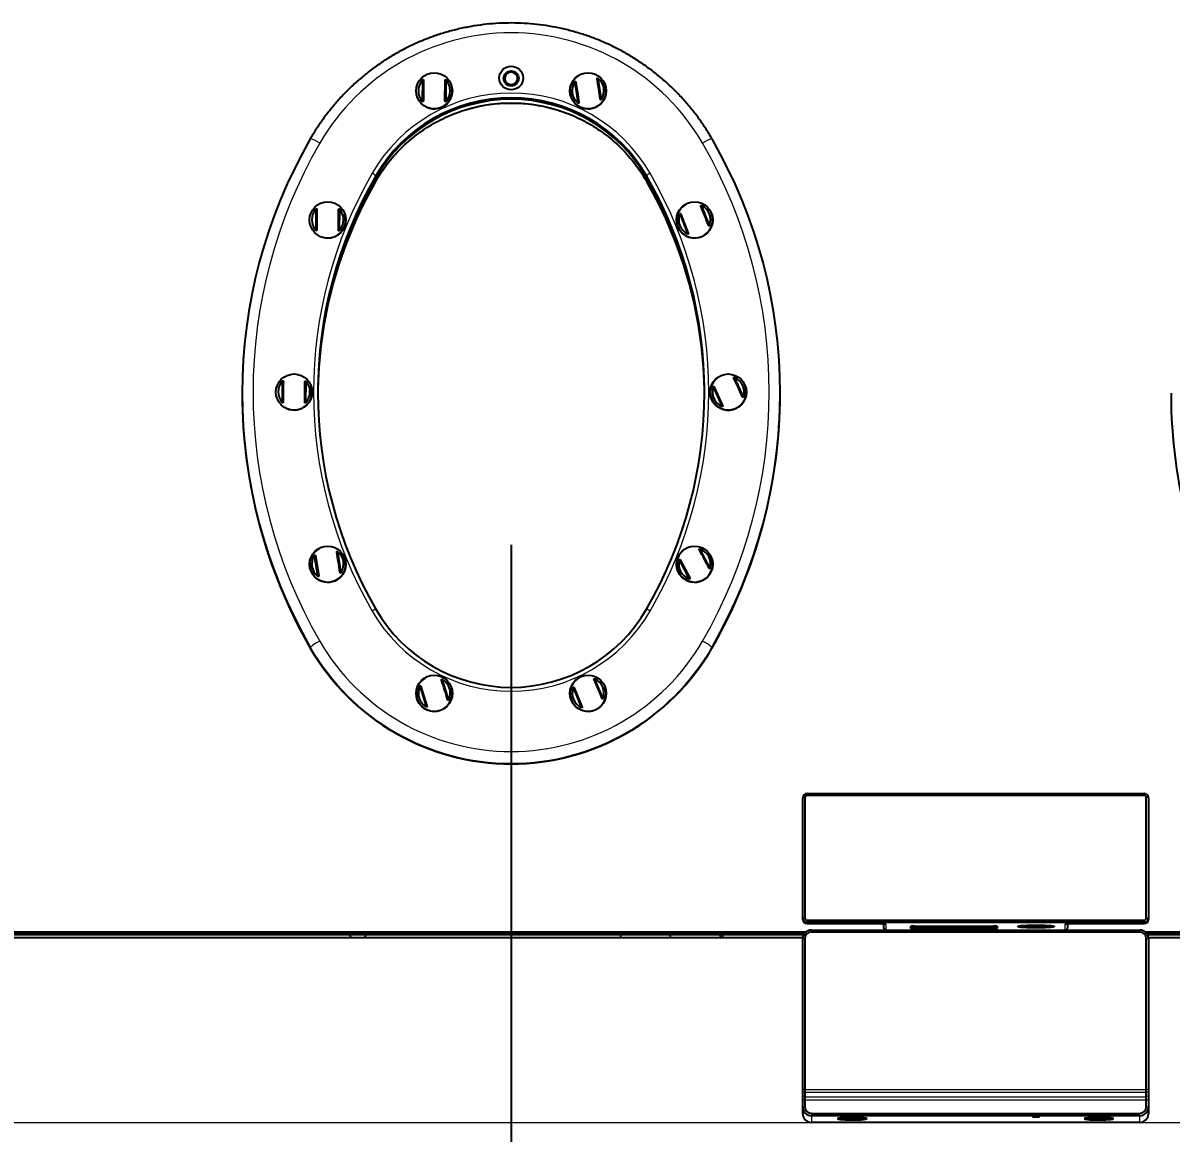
# Model space of a CAD drawing. Header units: millimetres. Extents: x -218071 to -203542, y 15363 to 51382.
# Drawn here: x -217668.2 to -217615.1, y 50829.4 to 50880.8 of the extents above; entities that cross this region are included whole.
import ezdxf

# ---------------------------------------------------------------- set-up
doc = ezdxf.new("R2010")
doc.units = ezdxf.units.MM
doc.header["$LTSCALE"] = 4
doc.layers.add('TPF-DIMENSIONS', color=3, linetype='Continuous')
doc.layers.add('TPF-EQUIPEMENT', color=7, linetype='Continuous')
doc.dimstyles.new('ISO-25', dxfattribs={"dimtxt": 2.5, "dimasz": 2, "dimexe": 1.25, "dimexo": 0.625, "dimtad": 1, "dimtxsty": 'Standard', "dimcen": -2.5, "dimclrt": 256, "dimadec": 0, "dimazin": 0, "dimtfac": 1, "dimtmove": 0, "dimatfit": 3, "dimfxl": 1, "dimarcsym": 0})

# ---------------------------------------------------------------- blocks, each defined once
blk = doc.blocks.new('*D675')
at = {"layer": 'Defpoints', "color": 0, "transparency": 16777216}
for p in [(-217688.606, 50846.514), (-217645.606, 50846.514), (-217645.606, 50728.514)]:
    blk.add_point(p, dxfattribs=at)
at = {"layer": 'TPF-DIMENSIONS', "color": 0, "lineweight": -2, "transparency": 16777216}
for p, q in [((-217688.606, 50845.889), (-217688.606, 50727.264)), ((-217645.606, 50845.889), (-217645.606, 50727.264)), ((-217686.606, 50728.514), (-217647.606, 50728.514))]:
    blk.add_line(p, q, dxfattribs=at)
at = {"layer": 'TPF-DIMENSIONS', "color": 0, "transparency": 16777216}
for points in [[(-217686.606, 50728.847), (-217686.606, 50728.181), (-217688.606, 50728.514)], [(-217647.606, 50728.847), (-217647.606, 50728.181), (-217645.606, 50728.514)]]:
    blk.add_solid(points, dxfattribs=at)
at = {"layer": 'TPF-DIMENSIONS', "transparency": 16777216, "insert": (-217667.106, 50730.389), "char_height": 2.5, "attachment_point": 5}
blk.add_mtext('43', dxfattribs=at)
blk = doc.blocks.new('*D676')
at = {"layer": 'Defpoints', "color": 0, "transparency": 16777216}
for p in [(-217645.606, 50857.288), (-217602.606, 50850.06), (-217645.606, 50728.514)]:
    blk.add_point(p, dxfattribs=at)
at = {"layer": 'TPF-DIMENSIONS', "color": 0, "lineweight": -2, "transparency": 16777216}
for p, q in [((-217645.606, 50856.663), (-217645.606, 50727.264)), ((-217602.606, 50849.435), (-217602.606, 50727.264)), ((-217604.606, 50728.514), (-217643.606, 50728.514))]:
    blk.add_line(p, q, dxfattribs=at)
at = {"layer": 'TPF-DIMENSIONS', "color": 0, "transparency": 16777216}
for points in [[(-217643.606, 50728.847), (-217643.606, 50728.181), (-217645.606, 50728.514)], [(-217604.606, 50728.847), (-217604.606, 50728.181), (-217602.606, 50728.514)]]:
    blk.add_solid(points, dxfattribs=at)
at = {"layer": 'TPF-DIMENSIONS', "transparency": 16777216, "insert": (-217624.106, 50730.389), "char_height": 2.5, "attachment_point": 5}
blk.add_mtext('43', dxfattribs=at)

msp = doc.modelspace()

# ---------------------------------------------------------------- linework, layer by layer
at = {"layer": 'TPF-EQUIPEMENT', "color": 7, "linetype": 'Continuous', "lineweight": 25, "transparency": 33554671}
for p, q in [((-217645.323, 50878.36), (-217645.323, 50878.373)), ((-217648.671, 50877.218), (-217648.662, 50878.156)), ((-217645.929, 50878.144), (-217645.936, 50878.137)), ((-217645.889, 50878.164), (-217645.931, 50878.124)), ((-217645.889, 50878.164), (-217645.889, 50878.177)), ((-217645.773, 50877.948), (-217645.755, 50877.964)), ((-217642.61, 50878.081), (-217642.47, 50877.153)), ((-217653.603, 50871.24), (-217653.595, 50872.179)), ((-217637.75, 50871.971), (-217637.408, 50871.096)), ((-217655.16, 50863.271), (-217655.152, 50864.209)), ((-217636.206, 50863.966), (-217635.817, 50863.112)), ((-217658.056, 50863.684), (-217658.056, 50863.65)), ((-217633.156, 50863.65), (-217633.156, 50863.684)), ((-217615.056, 50863.684), (-217615.056, 50863.65)), ((-217654.668, 50856.159), (-217654.517, 50855.232)), ((-217637.775, 50855.959), (-217637.337, 50855.128)), ((-217649.783, 50850.098), (-217649.504, 50849.202)), ((-217642.688, 50850.039), (-217642.326, 50849.173)), ((-217632.106, 50839.372), (-217632.106, 50844.95)), ((-217632.006, 50844.959), (-217632.006, 50839.38)), ((-217631.906, 50845.149), (-217616.306, 50845.149)), ((-217616.306, 50845.059), (-217631.906, 50845.059)), ((-217616.206, 50839.38), (-217616.206, 50844.959)), ((-217616.106, 50844.95), (-217616.106, 50839.372)), ((-217632.106, 50839.319), (-217632.106, 50839.372)), ((-217631.906, 50839.281), (-217616.306, 50839.281)), ((-217616.306, 50839.172), (-217631.906, 50839.172)), ((-217631.906, 50839.12), (-217628.456, 50839.12)), ((-217631.906, 50839.12), (-217631.906, 50839.12)), ((-217628.456, 50839.12), (-217628.456, 50839.12)), ((-217628.356, 50838.915), (-217628.356, 50839.117)), ((-217627.106, 50838.893), (-217627.106, 50838.998)), ((-217627.056, 50839.008), (-217627.056, 50838.943)), ((-217626.956, 50839.011), (-217623.256, 50839.011)), ((-217626.906, 50839.011), (-217626.906, 50838.924)), ((-217623.306, 50839.011), (-217623.306, 50838.924)), ((-217623.156, 50838.943), (-217623.156, 50839.008)), ((-217623.106, 50838.998), (-217623.106, 50838.893)), ((-217621.406, 50839.055), (-217621.206, 50839.055)), ((-217619.856, 50839.117), (-217619.856, 50838.915)), ((-217619.756, 50839.12), (-217616.306, 50839.12)), ((-217619.756, 50839.12), (-217619.756, 50839.12)), ((-217616.306, 50839.12), (-217616.306, 50839.12)), ((-217616.106, 50839.372), (-217616.106, 50839.319)), ((-217701.906, 50838.739), (-217631.952, 50838.739)), ((-217701.906, 50838.687), (-217632.008, 50838.687)), ((-217632.019, 50838.673), (-217701.906, 50838.673)), ((-217632.064, 50838.604), (-217701.906, 50838.604)), ((-217701.906, 50838.484), (-217632.102, 50838.484)), ((-217640.541, 50838.604), (-217640.541, 50838.484)), ((-217635.806, 50838.484), (-217635.806, 50838.604)), ((-217631.706, 50838.824), (-217616.506, 50838.824)), ((-217616.506, 50838.733), (-217631.706, 50838.733)), ((-217626.956, 50838.934), (-217626.906, 50838.934)), ((-217623.256, 50838.88), (-217626.956, 50838.88)), ((-217626.906, 50838.924), (-217623.306, 50838.924)), ((-217623.306, 50838.934), (-217623.256, 50838.934)), ((-217621.406, 50838.978), (-217621.206, 50838.978)), ((-217621.206, 50838.924), (-217621.406, 50838.924)), ((-217616.26, 50838.739), (-217546.306, 50838.739)), ((-217616.204, 50838.687), (-217546.306, 50838.687)), ((-217546.306, 50838.673), (-217616.193, 50838.673)), ((-217546.306, 50838.604), (-217616.148, 50838.604)), ((-217616.11, 50838.484), (-217546.306, 50838.484)), ((-217632.106, 50831.435), (-217632.106, 50838.425)), ((-217632.006, 50838.434), (-217632.006, 50831.443)), ((-217616.206, 50831.443), (-217616.206, 50838.434)), ((-217616.106, 50838.425), (-217616.106, 50831.435)), ((-217632.106, 50831.362), (-217632.106, 50831.435)), ((-217632.106, 50831.163), (-217632.106, 50831.362)), ((-217632.106, 50830.945), (-217632.106, 50831.163)), ((-217632.006, 50831.443), (-217632.006, 50831.297)), ((-217632.006, 50831.297), (-217632.006, 50831.099)), ((-217632.006, 50831.099), (-217632.006, 50830.953)), ((-217616.206, 50831.297), (-217616.206, 50831.443)), ((-217616.206, 50831.099), (-217616.206, 50831.297)), ((-217616.206, 50830.953), (-217616.206, 50831.099)), ((-217616.106, 50831.435), (-217616.106, 50831.362)), ((-217616.106, 50831.362), (-217616.106, 50831.163)), ((-217616.106, 50831.163), (-217616.106, 50830.945)), ((-217632.106, 50830.629), (-217632.106, 50830.945)), ((-217632.106, 50830.315), (-217632.106, 50830.629)), ((-217632.006, 50830.953), (-217632.006, 50830.637)), ((-217616.206, 50830.637), (-217616.206, 50830.953)), ((-217616.106, 50830.945), (-217616.106, 50830.629)), ((-217616.106, 50830.629), (-217616.106, 50830.315)), ((-217631.706, 50830.338), (-217616.506, 50830.338)), ((-217616.506, 50830.23), (-217631.706, 50830.23)), ((-217630.138, 50830.1), (-217629.883, 50830.12)), ((-217630.061, 50830.07), (-217630.138, 50830.1)), ((-217630.061, 50830.106), (-217630.061, 50830.07)), ((-217630.061, 50830.07), (-217629.729, 50830.061)), ((-217629.551, 50830.111), (-217629.883, 50830.12)), ((-217629.729, 50830.116), (-217629.729, 50830.061)), ((-217629.474, 50830.082), (-217629.729, 50830.061)), ((-217629.474, 50830.082), (-217629.551, 50830.111)), ((-217618.754, 50830.091), (-217618.58, 50830.117)), ((-217618.58, 50830.064), (-217618.754, 50830.091)), ((-217618.232, 50830.117), (-217618.58, 50830.117)), ((-217618.58, 50830.117), (-217618.58, 50830.064)), ((-217618.58, 50830.064), (-217618.232, 50830.064)), ((-217618.058, 50830.091), (-217618.232, 50830.117)), ((-217618.232, 50830.117), (-217618.232, 50830.064)), ((-217618.058, 50830.091), (-217618.232, 50830.064)), ((-217616.506, 50829.916), (-217631.706, 50829.916))]:
    msp.add_line(p, q, dxfattribs=at)
at = {"layer": 'TPF-EQUIPEMENT', "color": 8, "linetype": 'Continuous', "lineweight": 18, "transparency": 33554671}
for p, q in [((-217649.721, 50877.204), (-217649.712, 50878.179)), ((-217648.612, 50878.169), (-217648.621, 50877.194)), ((-217645.929, 50878.144), (-217645.953, 50878.236)), ((-217642.516, 50877.123), (-217642.663, 50878.087)), ((-217641.575, 50878.251), (-217641.429, 50877.287)), ((-217651.869, 50873.674), (-217651.874, 50873.678)), ((-217651.869, 50873.746), (-217651.869, 50873.686)), ((-217651.869, 50873.674), (-217651.869, 50873.506)), ((-217639.343, 50873.746), (-217639.343, 50873.686)), ((-217639.338, 50873.678), (-217639.343, 50873.674)), ((-217639.343, 50873.674), (-217639.343, 50873.506)), ((-217654.653, 50871.227), (-217654.644, 50872.202)), ((-217653.544, 50872.192), (-217653.553, 50871.217)), ((-217637.448, 50871.057), (-217637.803, 50871.965)), ((-217636.778, 50872.363), (-217636.423, 50871.454)), ((-217656.21, 50863.258), (-217656.202, 50864.233)), ((-217655.102, 50864.223), (-217655.111, 50863.248)), ((-217635.257, 50864.41), (-217634.853, 50863.522)), ((-217635.855, 50863.07), (-217636.259, 50863.958)), ((-217654.564, 50855.202), (-217654.72, 50856.164)), ((-217653.634, 50856.339), (-217653.478, 50855.377)), ((-217636.853, 50856.457), (-217636.399, 50855.593)), ((-217637.373, 50855.084), (-217637.827, 50855.948)), ((-217654.904, 50851.911), (-217654.904, 50851.878)), ((-217636.308, 50851.911), (-217636.308, 50851.878)), ((-217648.786, 50850.421), (-217648.496, 50849.49)), ((-217641.726, 50850.454), (-217641.35, 50849.554)), ((-217649.547, 50849.165), (-217649.837, 50850.097)), ((-217642.365, 50849.133), (-217642.742, 50850.033)), ((-217632.106, 50844.95), (-217632.006, 50844.959)), ((-217631.906, 50845.149), (-217631.906, 50845.059)), ((-217616.306, 50845.149), (-217616.306, 50845.059)), ((-217616.106, 50844.95), (-217616.206, 50844.959)), ((-217632.006, 50839.38), (-217632.106, 50839.372)), ((-217631.906, 50839.281), (-217631.906, 50839.172)), ((-217631.906, 50839.172), (-217631.906, 50839.12)), ((-217631.906, 50839.12), (-217628.456, 50839.12)), ((-217628.256, 50839.103), (-217628.256, 50838.824)), ((-217627.106, 50838.998), (-217627.104, 50839)), ((-217626.956, 50839.011), (-217626.956, 50838.934)), ((-217623.256, 50838.934), (-217623.256, 50839.011)), ((-217623.108, 50839), (-217623.106, 50838.998)), ((-217621.406, 50839.055), (-217621.406, 50838.978)), ((-217621.206, 50839.055), (-217621.206, 50838.978)), ((-217619.956, 50838.824), (-217619.956, 50839.103)), ((-217619.756, 50839.12), (-217616.306, 50839.12)), ((-217616.306, 50839.281), (-217616.306, 50839.172)), ((-217616.306, 50839.12), (-217616.306, 50839.172)), ((-217616.206, 50839.38), (-217616.106, 50839.372)), ((-217631.706, 50838.733), (-217631.706, 50838.824)), ((-217627.106, 50838.893), (-217627.056, 50838.943)), ((-217626.956, 50838.88), (-217626.956, 50838.934)), ((-217623.256, 50838.934), (-217623.256, 50838.88)), ((-217623.156, 50838.943), (-217623.106, 50838.893)), ((-217621.406, 50838.978), (-217621.406, 50838.924)), ((-217621.206, 50838.978), (-217621.206, 50838.924)), ((-217616.506, 50838.733), (-217616.506, 50838.824)), ((-217632.006, 50838.434), (-217632.106, 50838.425)), ((-217616.206, 50838.434), (-217616.106, 50838.425)), ((-217632.006, 50831.443), (-217632.106, 50831.435)), ((-217632.006, 50831.297), (-217632.106, 50831.362)), ((-217632.006, 50831.099), (-217632.106, 50831.163)), ((-217632.006, 50831.443), (-217616.206, 50831.443)), ((-217616.206, 50831.297), (-217632.006, 50831.297)), ((-217632.006, 50831.099), (-217616.206, 50831.099)), ((-217616.106, 50831.435), (-217616.206, 50831.443)), ((-217616.106, 50831.362), (-217616.206, 50831.297)), ((-217616.106, 50831.163), (-217616.206, 50831.099)), ((-217632.006, 50830.953), (-217632.106, 50830.945)), ((-217632.106, 50830.629), (-217632.006, 50830.637)), ((-217616.206, 50830.953), (-217632.006, 50830.953)), ((-217616.106, 50830.945), (-217616.206, 50830.953)), ((-217616.106, 50830.629), (-217616.206, 50830.637)), ((-217631.706, 50830.23), (-217631.706, 50830.338)), ((-217631.706, 50830.23), (-217631.706, 50829.916)), ((-217616.506, 50830.23), (-217616.506, 50830.338)), ((-217616.506, 50829.916), (-217616.506, 50830.23)), ((-217721.056, 50829.913), (-217527.156, 50829.913))]:
    msp.add_line(p, q, dxfattribs=at)
at = {"layer": 'TPF-EQUIPEMENT', "color": 7, "linetype": 'Continuous', "lineweight": 25, "transparency": 33554671, "flags": 128}
for points in [[(-217649.662, 50878.165), (-217649.663, 50878.062), (-217649.664, 50877.949), (-217649.665, 50877.831), (-217649.666, 50877.708), (-217649.667, 50877.584), (-217649.669, 50877.46), (-217649.67, 50877.34), (-217649.671, 50877.227)], [(-217648.671, 50877.218), (-217648.67, 50877.331), (-217648.669, 50877.451), (-217648.667, 50877.574), (-217648.666, 50877.699), (-217648.665, 50877.822), (-217648.664, 50877.94), (-217648.663, 50878.053), (-217648.662, 50878.156)], [(-217642.61, 50878.081), (-217642.594, 50877.979), (-217642.577, 50877.868), (-217642.559, 50877.75), (-217642.54, 50877.629), (-217642.522, 50877.506), (-217642.503, 50877.384), (-217642.486, 50877.265), (-217642.47, 50877.153)], [(-217641.481, 50877.302), (-217641.497, 50877.414), (-217641.515, 50877.533), (-217641.533, 50877.655), (-217641.551, 50877.778), (-217641.57, 50877.899), (-217641.588, 50878.017), (-217641.605, 50878.128), (-217641.622, 50878.23)], [(-217654.595, 50872.188), (-217654.596, 50872.084), (-217654.597, 50871.972), (-217654.598, 50871.854), (-217654.599, 50871.731), (-217654.6, 50871.606), (-217654.601, 50871.483), (-217654.602, 50871.363), (-217654.603, 50871.25)], [(-217653.603, 50871.24), (-217653.602, 50871.354), (-217653.601, 50871.474), (-217653.6, 50871.597), (-217653.599, 50871.722), (-217653.598, 50871.844), (-217653.597, 50871.963), (-217653.596, 50872.075), (-217653.595, 50872.179)], [(-217656.152, 50864.218), (-217656.153, 50864.115), (-217656.154, 50864.003), (-217656.155, 50863.884), (-217656.156, 50863.761), (-217656.157, 50863.637), (-217656.158, 50863.514), (-217656.159, 50863.394), (-217656.16, 50863.28)], [(-217655.16, 50863.271), (-217655.159, 50863.385), (-217655.158, 50863.504), (-217655.157, 50863.628), (-217655.156, 50863.752), (-217655.155, 50863.875), (-217655.154, 50863.994), (-217655.153, 50864.106), (-217655.152, 50864.209)], [(-217654.668, 50856.159), (-217654.65, 50856.057), (-217654.632, 50855.946), (-217654.612, 50855.829), (-217654.593, 50855.708), (-217654.573, 50855.585), (-217654.553, 50855.463), (-217654.535, 50855.345), (-217654.517, 50855.232)], [(-217653.53, 50855.391), (-217653.548, 50855.504), (-217653.566, 50855.622), (-217653.586, 50855.744), (-217653.605, 50855.867), (-217653.625, 50855.988), (-217653.645, 50856.105), (-217653.663, 50856.216), (-217653.68, 50856.318)], [(-217621.406, 50838.924), (-217621.573, 50838.926), (-217621.731, 50838.93), (-217621.874, 50838.938), (-217621.992, 50838.949), (-217622.082, 50838.961), (-217622.137, 50838.975), (-217622.156, 50838.989), (-217622.137, 50839.004), (-217622.082, 50839.018), (-217621.992, 50839.03), (-217621.874, 50839.04), (-217621.731, 50839.048), (-217621.573, 50839.053), (-217621.406, 50839.055)], [(-217621.206, 50839.055), (-217621.039, 50839.053), (-217620.881, 50839.048), (-217620.738, 50839.04), (-217620.62, 50839.03), (-217620.53, 50839.018), (-217620.475, 50839.004), (-217620.456, 50838.989), (-217620.475, 50838.975), (-217620.53, 50838.961), (-217620.62, 50838.949), (-217620.738, 50838.938), (-217620.881, 50838.93), (-217621.039, 50838.926), (-217621.206, 50838.924)], [(-217638.26, 50838.604), (-217638.258, 50838.589), (-217638.234, 50838.484)], [(-217635.905, 50838.484), (-217635.929, 50838.589), (-217635.932, 50838.604)], [(-217629.131, 50830.091), (-217629.149, 50830.104), (-217629.203, 50830.117), (-217629.289, 50830.128), (-217629.403, 50830.138), (-217629.539, 50830.145), (-217629.689, 50830.149), (-217629.845, 50830.149), (-217630, 50830.147), (-217630.144, 50830.142), (-217630.269, 50830.133), (-217630.37, 50830.123), (-217630.44, 50830.111), (-217630.476, 50830.097), (-217630.476, 50830.084), (-217630.44, 50830.071), (-217630.37, 50830.058), (-217630.269, 50830.048), (-217630.144, 50830.04), (-217630, 50830.034), (-217629.845, 50830.032), (-217629.689, 50830.033), (-217629.539, 50830.037), (-217629.403, 50830.043), (-217629.289, 50830.053), (-217629.203, 50830.064), (-217629.149, 50830.077), (-217629.131, 50830.091)], [(-217621.451, 50830.172), (-217621.44, 50830.177), (-217621.409, 50830.181), (-217621.362, 50830.184), (-217621.306, 50830.185), (-217621.251, 50830.184), (-217621.203, 50830.181), (-217621.172, 50830.177), (-217621.161, 50830.172), (-217621.172, 50830.167), (-217621.203, 50830.163), (-217621.251, 50830.16), (-217621.306, 50830.159), (-217621.362, 50830.16), (-217621.409, 50830.163), (-217621.44, 50830.167), (-217621.451, 50830.172)], [(-217619.081, 50830.091), (-217619.063, 50830.077), (-217619.009, 50830.064), (-217618.923, 50830.053), (-217618.809, 50830.043), (-217618.673, 50830.037), (-217618.523, 50830.033), (-217618.367, 50830.032), (-217618.212, 50830.034), (-217618.069, 50830.04), (-217617.943, 50830.048), (-217617.842, 50830.058), (-217617.772, 50830.071), (-217617.736, 50830.084), (-217617.736, 50830.097), (-217617.772, 50830.111), (-217617.842, 50830.123), (-217617.943, 50830.133), (-217618.069, 50830.142), (-217618.212, 50830.147), (-217618.367, 50830.149), (-217618.523, 50830.149), (-217618.673, 50830.145), (-217618.809, 50830.138), (-217618.923, 50830.128), (-217619.009, 50830.117), (-217619.063, 50830.104), (-217619.081, 50830.091)], [(-217617.844, 50830.099), (-217617.846, 50830.1), (-217617.89, 50830.112), (-217617.967, 50830.122), (-217618.071, 50830.131), (-217618.196, 50830.137), (-217618.335, 50830.14), (-217618.477, 50830.14), (-217618.616, 50830.137), (-217618.741, 50830.131), (-217618.845, 50830.122), (-217618.922, 50830.112), (-217618.966, 50830.1), (-217618.968, 50830.099)]]:
    msp.add_lwpolyline(points, dxfattribs=at)
at = {"layer": 'TPF-EQUIPEMENT', "color": 8, "linetype": 'Continuous', "lineweight": 18, "transparency": 33554671, "flags": 128}
for points in [[(-217630.361, 50830.102), (-217630.376, 50830.09), (-217630.356, 50830.078), (-217630.302, 50830.066), (-217630.216, 50830.056), (-217630.105, 50830.048), (-217629.974, 50830.043)], [(-217629.974, 50830.043), (-217629.834, 50830.041), (-217629.691, 50830.042), (-217629.556, 50830.046), (-217629.436, 50830.053), (-217629.34, 50830.062), (-217629.273, 50830.073), (-217629.24, 50830.085), (-217629.242, 50830.098), (-217629.248, 50830.101)], [(-217618.968, 50830.099), (-217618.975, 50830.088), (-217618.948, 50830.075), (-217618.887, 50830.064), (-217618.796, 50830.054), (-217618.681, 50830.047), (-217618.548, 50830.043), (-217618.406, 50830.041)], [(-217618.406, 50830.041), (-217618.264, 50830.043), (-217618.131, 50830.047), (-217618.016, 50830.054), (-217617.925, 50830.064), (-217617.864, 50830.075), (-217617.837, 50830.088), (-217617.844, 50830.099)]]:
    msp.add_lwpolyline(points, dxfattribs=at)
at = {"layer": 'TPF-EQUIPEMENT', "color": 7, "linetype": 'Continuous', "lineweight": 25, "transparency": 33554671}
for centre, radius in [((-217649.167, 50877.678), 0.839), ((-217645.605, 50878.271), 0.549), ((-217645.605, 50878.254), 0.349), ((-217642.046, 50877.678), 0.839), ((-217654.099, 50871.7), 0.839), ((-217637.112, 50871.7), 0.839), ((-217655.656, 50863.731), 0.839), ((-217635.555, 50863.731), 0.839), ((-217654.099, 50855.761), 0.839), ((-217637.112, 50855.761), 0.839), ((-217649.166, 50849.784), 0.839), ((-217642.045, 50849.784), 0.839)]:
    msp.add_circle(centre, radius, dxfattribs=at)
at = {"layer": 'TPF-EQUIPEMENT', "color": 8, "linetype": 'Continuous', "lineweight": 18, "transparency": 33554671}
for centre, radius, start, end in [((-217645.606, 50870.125), 10.24, 30.0381, 149.9619), ((-217645.606, 50878.281), 0.35, 244.7144, 352.6896), ((-217645.606, 50870.141), 7.435, 30.0369, 149.9631), ((-217645.606, 50869.885), 7.235, 30.0369, 149.9631), ((-217634.488, 50863.727), 23.067, 150.0271, 209.9729), ((-217655.289, 50874.078), 1.431, 55.1097, 74.3963), ((-217635.923, 50874.078), 1.431, 105.6037, 124.8903), ((-217656.724, 50863.727), 23.067, 330.0271, 29.9729), ((-217634.469, 50863.727), 20.287, 150.0269, 209.9731), ((-217652.389, 50873.16), 0.783, 48.402, 63.7505), ((-217638.823, 50873.16), 0.783, 116.2495, 131.598), ((-217656.743, 50863.727), 20.287, 330.0269, 29.9731), ((-217651.715, 50853.122), 0.572, 105.6037, 124.8903), ((-217645.606, 50857.314), 7.435, 210.0369, 329.9631), ((-217639.497, 50853.122), 0.572, 55.1097, 74.3963), ((-217653.605, 50850.448), 1.956, 116.2495, 131.598), ((-217645.606, 50857.288), 10.741, 210.0392, 329.9608), ((-217645.606, 50857.329), 10.24, 210.0381, 329.9619), ((-217637.607, 50850.448), 1.956, 48.402, 63.7505), ((-217628.406, 50838.533), 0.589, 75.2041, 94.8338), ((-217628.256, 50839.203), 0.1, 246.3178, 270.0047), ((-217619.806, 50838.533), 0.589, 85.1662, 104.7959), ((-217619.956, 50839.203), 0.1, 269.995, 294.3709)]:
    msp.add_arc(centre, radius, start, end, dxfattribs=at)
at = {"layer": 'TPF-EQUIPEMENT', "color": 7, "linetype": 'Continuous', "lineweight": 25, "transparency": 33554671}
for centre, radius, start, end in [((-217645.606, 50878.192), 0.35, 5.1705, 174.8295), ((-217645.606, 50878.24), 0.3, 43.8619, 176.5556), ((-217645.608, 50878.275), 0.298, 148.6235, 199.2309), ((-217645.606, 50878.276), 0.299, 248.3156, 19.0517), ((-217645.604, 50878.242), 0.298, 3.2539, 43.9321), ((-217645.605, 50878.262), 0.299, 19.2439, 41.8058), ((-217642.045, 50877.673), 0.831, 110.4901, 29.7848), ((-217649.171, 50877.687), 0.731, 137.6747, 221.2737), ((-217649.165, 50877.675), 0.83, 245.9452, 20.5748), ((-217649.162, 50877.687), 0.731, 317.6747, 41.2737), ((-217645.607, 50878.263), 0.299, 199.2739, 248.5298), ((-217642.05, 50877.687), 0.732, 146.8382, 230.4248), ((-217642.041, 50877.687), 0.732, 326.8382, 50.4248), ((-217645.606, 50870.124), 7.235, 30.0369, 149.9631), ((-217645.606, 50870.065), 7.235, 30.0369, 149.9631), ((-217645.606, 50870.053), 7.235, 30.0369, 149.9631), ((-217634.492, 50863.684), 23.564, 150.0269, 209.9731), ((-217656.72, 50863.684), 23.564, 330.0269, 29.9731), ((-217634.468, 50863.71), 20.088, 150.0269, 209.9731), ((-217634.462, 50863.648), 20.094, 150.0301, 179.9096), ((-217634.462, 50863.636), 20.094, 150.0297, 179.8926), ((-217656.744, 50863.71), 20.088, 330.0269, 29.9731), ((-217656.75, 50863.648), 20.094, 0.09, 29.9703), ((-217656.75, 50863.636), 20.094, 0.1078, 29.9699), ((-217634.462, 50863.468), 20.094, 150.0301, 179.6522), ((-217656.75, 50863.468), 20.094, 0.3474, 29.9703), ((-217654.104, 50871.71), 0.731, 137.6747, 221.2737), ((-217654.098, 50871.698), 0.83, 245.9452, 20.5748), ((-217654.094, 50871.71), 0.731, 317.6747, 41.2737), ((-217637.112, 50871.696), 0.831, 123.0877, 19.5189), ((-217637.117, 50871.71), 0.732, 159.5741, 243.0998), ((-217660.459, 50862.596), 24.568, 20.2422, 22.4317), ((-217659.527, 50862.957), 24.568, 20.2422, 22.4317), ((-217637.109, 50871.71), 0.732, 339.5741, 63.0998), ((-217655.661, 50863.74), 0.731, 137.6747, 221.2737), ((-217655.655, 50863.728), 0.83, 245.9452, 20.5748), ((-217655.651, 50863.74), 0.731, 317.6747, 41.2737), ((-217635.555, 50863.726), 0.831, 126.1809, 22.608), ((-217655.659, 50854.599), 21.591, 23.22, 25.7118), ((-217654.749, 50855.01), 21.591, 23.22, 25.7118), ((-217635.553, 50863.74), 0.733, 342.7139, 66.2179), ((-217634.485, 50863.653), 23.571, 180.0057, 209.9701), ((-217656.727, 50863.653), 23.571, 330.0299, 359.9943), ((-217635.56, 50863.74), 0.733, 162.7139, 246.2179), ((-217591.485, 50863.653), 23.571, 180.0057, 209.9701), ((-217654.098, 50855.756), 0.831, 111.0656, 30.3587), ((-217654.104, 50855.771), 0.732, 147.4204, 231.0052), ((-217654.094, 50855.771), 0.732, 327.4204, 51.0052), ((-217637.112, 50855.757), 0.831, 129.4459, 25.8727), ((-217653.653, 50847.063), 19.199, 26.3698, 29.1726), ((-217637.11, 50855.77), 0.733, 346.0319, 69.5105), ((-217637.116, 50855.771), 0.733, 166.0319, 249.5105), ((-217654.539, 50846.6), 19.199, 26.3698, 29.1726), ((-217645.606, 50857.295), 7.235, 210.0369, 329.9631), ((-217645.606, 50857.255), 10.741, 210.0392, 329.9608), ((-217649.165, 50849.78), 0.831, 119.095, 15.5364), ((-217677.371, 50841.011), 30.045, 16.4066, 18.1966), ((-217649.162, 50849.793), 0.732, 335.5266, 59.0766), ((-217642.045, 50849.78), 0.831, 124.4196, 20.8486), ((-217662.969, 50841.051), 23.183, 21.5237, 23.8442), ((-217642.042, 50849.793), 0.732, 340.9257, 64.4422), ((-217649.17, 50849.793), 0.732, 155.5266, 239.0766), ((-217678.326, 50840.716), 30.045, 16.4066, 18.1966), ((-217642.049, 50849.794), 0.732, 160.9257, 244.4422), ((-217663.892, 50840.668), 23.183, 21.5237, 23.8442), ((-217631.906, 50844.95), 0.2, 89.891, 179.8906), ((-217631.906, 50844.959), 0.0998, 89.891, 179.8906), ((-217616.306, 50844.95), 0.2, 0.1094, 90.109), ((-217616.306, 50844.959), 0.0998, 0.1094, 90.109), ((-217631.906, 50839.372), 0.2, 180.1094, 270.109), ((-217631.906, 50839.32), 0.2, 180.1094, 270.109), ((-217631.906, 50839.38), 0.0998, 180.1094, 270.109), ((-217626.993, 50838.571), 0.442, 85.1662, 104.7959), ((-217623.219, 50838.571), 0.442, 75.2041, 94.8338), ((-217621.519, 50842.482), 3.505, 260.9674, 271.8546), ((-217621.093, 50842.482), 3.505, 268.1454, 279.0326), ((-217616.306, 50839.38), 0.0998, 269.891, 359.8906), ((-217616.306, 50839.372), 0.2, 269.891, 359.8906), ((-217616.306, 50839.32), 0.2, 269.891, 359.8906), ((-217652.806, 50838.692), 0.3, 197.0793, 223.9607), ((-217652.606, 50838.692), 0.3, 316.0393, 342.9207), ((-217631.707, 50838.424), 0.399, 89.891, 179.8906), ((-217631.707, 50838.433), 0.299, 89.891, 179.8906), ((-217628.256, 50838.915), 0.0996, 180.0555, 246.2416), ((-217626.993, 50839.32), 0.442, 255.2041, 274.8338), ((-217626.981, 50839.228), 0.294, 255.2041, 274.8338), ((-217623.231, 50839.228), 0.294, 265.1662, 284.7959), ((-217623.219, 50839.32), 0.442, 265.1662, 284.7959), ((-217619.956, 50838.915), 0.0996, 293.7584, 359.9445), ((-217616.505, 50838.424), 0.399, 0.1094, 90.109), ((-217616.505, 50838.433), 0.299, 0.1094, 90.109), ((-217631.707, 50830.629), 0.399, 180.1094, 270.109), ((-217631.707, 50830.638), 0.299, 180.1094, 270.109), ((-217616.505, 50830.638), 0.299, 269.891, 359.8906), ((-217616.505, 50830.629), 0.399, 269.891, 359.8906), ((-217631.707, 50830.316), 0.399, 180.1094, 270.109), ((-217629.808, 50826.743), 3.405, 80.5312, 99.354), ((-217616.505, 50830.316), 0.399, 269.891, 359.8906)]:
    msp.add_arc(centre, radius, start, end, dxfattribs=at)
for points, knots in [([(-217636.308, 50875.457), (-217636.361, 50875.547), (-217636.512, 50875.804), (-217636.782, 50876.215), (-217637.126, 50876.683), (-217637.495, 50877.132), (-217637.888, 50877.56), (-217638.303, 50877.966), (-217638.74, 50878.349), (-217639.198, 50878.709), (-217639.674, 50879.042), (-217640.168, 50879.35), (-217640.677, 50879.63), (-217641.202, 50879.883), (-217641.739, 50880.107), (-217642.287, 50880.301), (-217642.846, 50880.465), (-217643.412, 50880.599), (-217643.985, 50880.703), (-217644.563, 50880.775), (-217645.144, 50880.815), (-217645.726, 50880.825), (-217646.308, 50880.802), (-217646.888, 50880.749), (-217647.464, 50880.664), (-217648.035, 50880.548), (-217648.598, 50880.401), (-217649.153, 50880.224), (-217649.697, 50880.018), (-217650.229, 50879.782), (-217650.747, 50879.518), (-217651.251, 50879.226), (-217651.737, 50878.907), (-217652.206, 50878.563), (-217652.655, 50878.194), (-217653.084, 50877.801), (-217653.49, 50877.385), (-217653.873, 50876.948), (-217654.232, 50876.491), (-217654.559, 50876.024), (-217654.777, 50875.675), (-217654.887, 50875.487), (-217654.904, 50875.457)], [0, 0, 0, 0, 0.013935, 0.039793, 0.065655, 0.091516, 0.117378, 0.143241, 0.169103, 0.194967, 0.22083, 0.246694, 0.272558, 0.298422, 0.324287, 0.350152, 0.376017, 0.401883, 0.427748, 0.453614, 0.47948, 0.505347, 0.531213, 0.557079, 0.582945, 0.608811, 0.634677, 0.660543, 0.686409, 0.712274, 0.73814, 0.764005, 0.789869, 0.815734, 0.841598, 0.867462, 0.893325, 0.919188, 0.945051, 0.970913, 0.995415, 1, 1, 1, 1]), ([(-217649.712, 50878.179), (-217649.708, 50878.183), (-217649.702, 50878.19), (-217649.692, 50878.196), (-217649.683, 50878.199), (-217649.677, 50878.198), (-217649.67, 50878.195), (-217649.664, 50878.187), (-217649.662, 50878.176), (-217649.662, 50878.167), (-217649.662, 50878.165)], [0, 0, 0, 0, 0.162591, 0.272732, 0.360768, 0.449106, 0.532458, 0.668131, 0.902571, 1, 1, 1, 1]), ([(-217648.662, 50878.156), (-217648.661, 50878.164), (-217648.661, 50878.176), (-217648.653, 50878.186), (-217648.647, 50878.189), (-217648.64, 50878.189), (-217648.632, 50878.187), (-217648.622, 50878.18), (-217648.616, 50878.173), (-217648.612, 50878.169)], [0, 0, 0, 0, 0.334961, 0.443033, 0.551969, 0.635663, 0.719311, 0.833198, 1, 1, 1, 1]), ([(-217645.889, 50878.177), (-217645.89, 50878.177), (-217645.89, 50878.178), (-217645.893, 50878.176), (-217645.899, 50878.171), (-217645.91, 50878.162), (-217645.92, 50878.152), (-217645.926, 50878.147), (-217645.929, 50878.144)], [0, 0, 0, 0, 0.115609, 0.229851, 0.459452, 0.707307, 0.851054, 1, 1, 1, 1]), ([(-217645.755, 50877.964), (-217645.753, 50877.967), (-217645.747, 50877.973), (-217645.737, 50877.982), (-217645.726, 50877.991), (-217645.72, 50877.996), (-217645.717, 50877.998), (-217645.717, 50877.998), (-217645.716, 50877.997)], [0, 0, 0, 0, 0.145858, 0.290178, 0.541053, 0.770746, 0.88468, 1, 1, 1, 1]), ([(-217642.663, 50878.087), (-217642.66, 50878.091), (-217642.654, 50878.099), (-217642.645, 50878.107), (-217642.637, 50878.111), (-217642.631, 50878.111), (-217642.624, 50878.109), (-217642.617, 50878.102), (-217642.613, 50878.092), (-217642.611, 50878.083), (-217642.61, 50878.081)], [0, 0, 0, 0, 0.162591, 0.272732, 0.360768, 0.449106, 0.532458, 0.668131, 0.902571, 1, 1, 1, 1]), ([(-217641.622, 50878.23), (-217641.623, 50878.238), (-217641.624, 50878.25), (-217641.618, 50878.26), (-217641.613, 50878.265), (-217641.606, 50878.266), (-217641.598, 50878.265), (-217641.587, 50878.26), (-217641.579, 50878.254), (-217641.575, 50878.251)], [0, 0, 0, 0, 0.334961, 0.443033, 0.551969, 0.635663, 0.719311, 0.833198, 1, 1, 1, 1]), ([(-217641.429, 50877.287), (-217641.432, 50877.282), (-217641.437, 50877.275), (-217641.446, 50877.268), (-217641.454, 50877.265), (-217641.461, 50877.265), (-217641.467, 50877.268), (-217641.475, 50877.277), (-217641.479, 50877.29), (-217641.48, 50877.299), (-217641.481, 50877.302)], [0, 0, 0, 0, 0.162591, 0.272732, 0.360768, 0.449106, 0.532458, 0.668131, 0.902571, 1, 1, 1, 1]), ([(-217651.87, 50873.504), (-217651.829, 50873.573), (-217651.707, 50873.779), (-217651.485, 50874.109), (-217651.195, 50874.487), (-217650.88, 50874.845), (-217650.542, 50875.181), (-217650.182, 50875.495), (-217649.802, 50875.784), (-217649.404, 50876.047), (-217648.989, 50876.284), (-217648.56, 50876.492), (-217648.117, 50876.672), (-217647.664, 50876.823), (-217647.201, 50876.943), (-217646.732, 50877.033), (-217646.258, 50877.092), (-217645.781, 50877.119), (-217645.303, 50877.114), (-217644.826, 50877.079), (-217644.353, 50877.012), (-217643.885, 50876.914), (-217643.425, 50876.785), (-217642.975, 50876.627), (-217642.535, 50876.439), (-217642.11, 50876.223), (-217641.699, 50875.979), (-217641.306, 50875.708), (-217640.932, 50875.413), (-217640.577, 50875.093), (-217640.245, 50874.751), (-217639.937, 50874.388), (-217639.658, 50874.011), (-217639.465, 50873.713), (-217639.366, 50873.544), (-217639.342, 50873.504)], [0, 0, 0, 0, 0.015925, 0.047432, 0.078942, 0.110452, 0.141961, 0.173468, 0.204975, 0.23648, 0.267985, 0.299488, 0.33099, 0.362492, 0.393993, 0.425494, 0.456993, 0.488493, 0.519992, 0.551491, 0.58299, 0.61449, 0.645989, 0.677489, 0.708989, 0.74049, 0.771992, 0.803495, 0.834998, 0.866503, 0.898008, 0.929515, 0.961023, 0.990878, 1, 1, 1, 1]), ([(-217649.671, 50877.227), (-217649.671, 50877.217), (-217649.672, 50877.204), (-217649.679, 50877.192), (-217649.685, 50877.187), (-217649.692, 50877.186), (-217649.7, 50877.188), (-217649.71, 50877.194), (-217649.717, 50877.2), (-217649.721, 50877.204)], [0, 0, 0, 0, 0.334961, 0.443033, 0.551969, 0.635663, 0.719311, 0.833198, 1, 1, 1, 1]), ([(-217648.621, 50877.194), (-217648.625, 50877.191), (-217648.631, 50877.184), (-217648.641, 50877.178), (-217648.649, 50877.177), (-217648.656, 50877.178), (-217648.662, 50877.182), (-217648.668, 50877.192), (-217648.671, 50877.205), (-217648.671, 50877.215), (-217648.671, 50877.218)], [0, 0, 0, 0, 0.162591, 0.272732, 0.360768, 0.449106, 0.532458, 0.668131, 0.902571, 1, 1, 1, 1]), ([(-217642.47, 50877.153), (-217642.469, 50877.143), (-217642.468, 50877.13), (-217642.473, 50877.117), (-217642.478, 50877.112), (-217642.485, 50877.109), (-217642.493, 50877.11), (-217642.504, 50877.114), (-217642.512, 50877.12), (-217642.516, 50877.123)], [0, 0, 0, 0, 0.334961, 0.443033, 0.551969, 0.635663, 0.719311, 0.833198, 1, 1, 1, 1]), ([(-217654.644, 50872.202), (-217654.641, 50872.206), (-217654.634, 50872.213), (-217654.624, 50872.219), (-217654.616, 50872.222), (-217654.609, 50872.221), (-217654.603, 50872.218), (-217654.597, 50872.21), (-217654.595, 50872.199), (-217654.595, 50872.19), (-217654.595, 50872.188)], [0, 0, 0, 0, 0.162591, 0.272732, 0.360768, 0.449106, 0.532458, 0.668131, 0.902571, 1, 1, 1, 1]), ([(-217653.595, 50872.179), (-217653.594, 50872.187), (-217653.593, 50872.199), (-217653.586, 50872.209), (-217653.58, 50872.212), (-217653.573, 50872.212), (-217653.565, 50872.209), (-217653.555, 50872.203), (-217653.548, 50872.196), (-217653.544, 50872.192)], [0, 0, 0, 0, 0.334961, 0.443033, 0.551969, 0.635663, 0.719311, 0.833198, 1, 1, 1, 1]), ([(-217637.803, 50871.965), (-217637.801, 50871.97), (-217637.797, 50871.979), (-217637.79, 50871.988), (-217637.784, 50871.994), (-217637.777, 50871.996), (-217637.77, 50871.996), (-217637.761, 50871.99), (-217637.754, 50871.981), (-217637.751, 50871.973), (-217637.75, 50871.971)], [0, 0, 0, 0, 0.162591, 0.272732, 0.360768, 0.449106, 0.532458, 0.668131, 0.902571, 1, 1, 1, 1]), ([(-217636.818, 50872.332), (-217636.821, 50872.34), (-217636.825, 50872.351), (-217636.822, 50872.363), (-217636.818, 50872.368), (-217636.811, 50872.371), (-217636.803, 50872.371), (-217636.792, 50872.369), (-217636.783, 50872.365), (-217636.778, 50872.363)], [0, 0, 0, 0, 0.334961, 0.443033, 0.551969, 0.635663, 0.719311, 0.833198, 1, 1, 1, 1]), ([(-217636.423, 50871.454), (-217636.425, 50871.449), (-217636.429, 50871.441), (-217636.436, 50871.432), (-217636.443, 50871.427), (-217636.449, 50871.426), (-217636.456, 50871.428), (-217636.465, 50871.435), (-217636.472, 50871.446), (-217636.475, 50871.455), (-217636.476, 50871.458)], [0, 0, 0, 0, 0.162591, 0.272732, 0.360768, 0.449106, 0.532458, 0.668131, 0.902571, 1, 1, 1, 1]), ([(-217654.603, 50871.25), (-217654.604, 50871.24), (-217654.605, 50871.227), (-217654.612, 50871.215), (-217654.618, 50871.21), (-217654.625, 50871.209), (-217654.633, 50871.211), (-217654.643, 50871.217), (-217654.65, 50871.223), (-217654.653, 50871.227)], [0, 0, 0, 0, 0.334961, 0.443033, 0.551969, 0.635663, 0.719311, 0.833198, 1, 1, 1, 1]), ([(-217653.553, 50871.217), (-217653.557, 50871.213), (-217653.564, 50871.207), (-217653.574, 50871.201), (-217653.582, 50871.199), (-217653.589, 50871.201), (-217653.595, 50871.205), (-217653.601, 50871.215), (-217653.603, 50871.228), (-217653.603, 50871.238), (-217653.603, 50871.24)], [0, 0, 0, 0, 0.162591, 0.272732, 0.360768, 0.449106, 0.532458, 0.668131, 0.902571, 1, 1, 1, 1]), ([(-217637.408, 50871.096), (-217637.405, 50871.087), (-217637.402, 50871.075), (-217637.404, 50871.061), (-217637.408, 50871.054), (-217637.415, 50871.05), (-217637.423, 50871.049), (-217637.435, 50871.051), (-217637.443, 50871.054), (-217637.448, 50871.057)], [0, 0, 0, 0, 0.334961, 0.443033, 0.551969, 0.635663, 0.719311, 0.833198, 1, 1, 1, 1]), ([(-217656.202, 50864.233), (-217656.198, 50864.237), (-217656.191, 50864.243), (-217656.181, 50864.249), (-217656.173, 50864.252), (-217656.166, 50864.252), (-217656.16, 50864.249), (-217656.154, 50864.241), (-217656.152, 50864.229), (-217656.152, 50864.221), (-217656.152, 50864.218)], [0, 0, 0, 0, 0.162591, 0.272732, 0.360768, 0.449106, 0.532458, 0.668131, 0.902571, 1, 1, 1, 1]), ([(-217655.152, 50864.209), (-217655.151, 50864.218), (-217655.15, 50864.229), (-217655.143, 50864.239), (-217655.137, 50864.242), (-217655.13, 50864.242), (-217655.122, 50864.24), (-217655.112, 50864.233), (-217655.105, 50864.227), (-217655.102, 50864.223)], [0, 0, 0, 0, 0.334961, 0.443033, 0.551969, 0.635663, 0.719311, 0.833198, 1, 1, 1, 1]), ([(-217636.259, 50863.958), (-217636.257, 50863.963), (-217636.254, 50863.972), (-217636.247, 50863.982), (-217636.241, 50863.988), (-217636.235, 50863.99), (-217636.227, 50863.99), (-217636.218, 50863.985), (-217636.211, 50863.976), (-217636.207, 50863.968), (-217636.206, 50863.966)], [0, 0, 0, 0, 0.162591, 0.272732, 0.360768, 0.449106, 0.532458, 0.668131, 0.902571, 1, 1, 1, 1]), ([(-217635.295, 50864.377), (-217635.298, 50864.386), (-217635.303, 50864.396), (-217635.301, 50864.408), (-217635.297, 50864.413), (-217635.291, 50864.417), (-217635.283, 50864.417), (-217635.271, 50864.416), (-217635.262, 50864.412), (-217635.257, 50864.41)], [0, 0, 0, 0, 0.334961, 0.443033, 0.551969, 0.635663, 0.719311, 0.833198, 1, 1, 1, 1]), ([(-217634.853, 50863.522), (-217634.855, 50863.517), (-217634.858, 50863.509), (-217634.865, 50863.499), (-217634.871, 50863.494), (-217634.878, 50863.493), (-217634.885, 50863.494), (-217634.894, 50863.501), (-217634.901, 50863.512), (-217634.905, 50863.52), (-217634.906, 50863.523)], [0, 0, 0, 0, 0.162591, 0.272732, 0.360768, 0.449106, 0.532458, 0.668131, 0.902571, 1, 1, 1, 1]), ([(-217656.16, 50863.28), (-217656.161, 50863.27), (-217656.162, 50863.257), (-217656.169, 50863.245), (-217656.175, 50863.241), (-217656.182, 50863.239), (-217656.19, 50863.241), (-217656.2, 50863.247), (-217656.207, 50863.254), (-217656.21, 50863.258)], [0, 0, 0, 0, 0.334961, 0.443033, 0.551969, 0.635663, 0.719311, 0.833198, 1, 1, 1, 1]), ([(-217655.111, 50863.248), (-217655.114, 50863.244), (-217655.121, 50863.237), (-217655.131, 50863.232), (-217655.139, 50863.23), (-217655.146, 50863.231), (-217655.152, 50863.235), (-217655.158, 50863.245), (-217655.16, 50863.258), (-217655.16, 50863.268), (-217655.16, 50863.271)], [0, 0, 0, 0, 0.162591, 0.272732, 0.360768, 0.449106, 0.532458, 0.668131, 0.902571, 1, 1, 1, 1]), ([(-217635.817, 50863.112), (-217635.814, 50863.102), (-217635.809, 50863.09), (-217635.811, 50863.076), (-217635.815, 50863.07), (-217635.821, 50863.065), (-217635.829, 50863.064), (-217635.841, 50863.065), (-217635.85, 50863.068), (-217635.855, 50863.07)], [0, 0, 0, 0, 0.334961, 0.443033, 0.551969, 0.635663, 0.719311, 0.833198, 1, 1, 1, 1]), ([(-217654.72, 50856.164), (-217654.717, 50856.169), (-217654.712, 50856.176), (-217654.703, 50856.184), (-217654.695, 50856.188), (-217654.688, 50856.189), (-217654.681, 50856.187), (-217654.674, 50856.18), (-217654.67, 50856.17), (-217654.668, 50856.161), (-217654.668, 50856.159)], [0, 0, 0, 0, 0.162591, 0.272732, 0.360768, 0.449106, 0.532458, 0.668131, 0.902571, 1, 1, 1, 1]), ([(-217653.68, 50856.318), (-217653.681, 50856.326), (-217653.683, 50856.338), (-217653.677, 50856.348), (-217653.672, 50856.353), (-217653.665, 50856.354), (-217653.657, 50856.353), (-217653.646, 50856.348), (-217653.639, 50856.343), (-217653.634, 50856.339)], [0, 0, 0, 0, 0.334961, 0.443033, 0.551969, 0.635663, 0.719311, 0.833198, 1, 1, 1, 1]), ([(-217636.889, 50856.422), (-217636.893, 50856.43), (-217636.898, 50856.44), (-217636.897, 50856.452), (-217636.893, 50856.458), (-217636.887, 50856.461), (-217636.879, 50856.462), (-217636.868, 50856.462), (-217636.859, 50856.459), (-217636.853, 50856.457)], [0, 0, 0, 0, 0.334961, 0.443033, 0.551969, 0.635663, 0.719311, 0.833198, 1, 1, 1, 1]), ([(-217637.827, 50855.948), (-217637.826, 50855.953), (-217637.823, 50855.962), (-217637.817, 50855.972), (-217637.811, 50855.978), (-217637.805, 50855.981), (-217637.798, 50855.982), (-217637.788, 50855.977), (-217637.78, 50855.969), (-217637.776, 50855.961), (-217637.775, 50855.959)], [0, 0, 0, 0, 0.162591, 0.272732, 0.360768, 0.449106, 0.532458, 0.668131, 0.902571, 1, 1, 1, 1]), ([(-217636.399, 50855.593), (-217636.4, 50855.588), (-217636.403, 50855.58), (-217636.409, 50855.57), (-217636.415, 50855.564), (-217636.421, 50855.562), (-217636.429, 50855.563), (-217636.438, 50855.569), (-217636.446, 50855.58), (-217636.45, 50855.588), (-217636.452, 50855.591)], [0, 0, 0, 0, 0.162591, 0.272732, 0.360768, 0.449106, 0.532458, 0.668131, 0.902571, 1, 1, 1, 1]), ([(-217654.517, 50855.232), (-217654.516, 50855.223), (-217654.515, 50855.21), (-217654.52, 50855.197), (-217654.526, 50855.191), (-217654.533, 50855.189), (-217654.541, 50855.189), (-217654.552, 50855.193), (-217654.559, 50855.199), (-217654.564, 50855.202)], [0, 0, 0, 0, 0.334961, 0.443033, 0.551969, 0.635663, 0.719311, 0.833198, 1, 1, 1, 1]), ([(-217653.478, 50855.377), (-217653.481, 50855.372), (-217653.486, 50855.365), (-217653.495, 50855.358), (-217653.503, 50855.354), (-217653.51, 50855.354), (-217653.517, 50855.358), (-217653.524, 50855.367), (-217653.528, 50855.379), (-217653.53, 50855.388), (-217653.53, 50855.391)], [0, 0, 0, 0, 0.162591, 0.272732, 0.360768, 0.449106, 0.532458, 0.668131, 0.902571, 1, 1, 1, 1]), ([(-217637.337, 50855.128), (-217637.333, 50855.119), (-217637.328, 50855.107), (-217637.329, 50855.093), (-217637.333, 50855.086), (-217637.339, 50855.082), (-217637.347, 50855.08), (-217637.359, 50855.08), (-217637.368, 50855.083), (-217637.373, 50855.084)], [0, 0, 0, 0, 0.334961, 0.443033, 0.551969, 0.635663, 0.719311, 0.833198, 1, 1, 1, 1]), ([(-217648.828, 50850.394), (-217648.831, 50850.402), (-217648.834, 50850.413), (-217648.83, 50850.424), (-217648.826, 50850.429), (-217648.819, 50850.432), (-217648.811, 50850.432), (-217648.799, 50850.429), (-217648.791, 50850.424), (-217648.786, 50850.421)], [0, 0, 0, 0, 0.334961, 0.443033, 0.551969, 0.635663, 0.719311, 0.833198, 1, 1, 1, 1]), ([(-217641.765, 50850.422), (-217641.768, 50850.431), (-217641.772, 50850.441), (-217641.77, 50850.453), (-217641.766, 50850.458), (-217641.76, 50850.461), (-217641.751, 50850.462), (-217641.74, 50850.46), (-217641.731, 50850.456), (-217641.726, 50850.454)], [0, 0, 0, 0, 0.334961, 0.443033, 0.551969, 0.635663, 0.719311, 0.833198, 1, 1, 1, 1]), ([(-217649.837, 50850.097), (-217649.834, 50850.102), (-217649.83, 50850.11), (-217649.822, 50850.119), (-217649.815, 50850.124), (-217649.808, 50850.126), (-217649.801, 50850.125), (-217649.793, 50850.119), (-217649.787, 50850.109), (-217649.784, 50850.101), (-217649.783, 50850.098)], [0, 0, 0, 0, 0.162591, 0.272732, 0.360768, 0.449106, 0.532458, 0.668131, 0.902571, 1, 1, 1, 1]), ([(-217642.742, 50850.033), (-217642.74, 50850.038), (-217642.736, 50850.046), (-217642.729, 50850.056), (-217642.723, 50850.062), (-217642.716, 50850.064), (-217642.709, 50850.064), (-217642.7, 50850.059), (-217642.693, 50850.05), (-217642.689, 50850.042), (-217642.688, 50850.039)], [0, 0, 0, 0, 0.162591, 0.272732, 0.360768, 0.449106, 0.532458, 0.668131, 0.902571, 1, 1, 1, 1]), ([(-217649.504, 50849.202), (-217649.502, 50849.193), (-217649.499, 50849.18), (-217649.503, 50849.166), (-217649.507, 50849.16), (-217649.514, 50849.157), (-217649.522, 50849.156), (-217649.533, 50849.158), (-217649.542, 50849.163), (-217649.547, 50849.165)], [0, 0, 0, 0, 0.334961, 0.443033, 0.551969, 0.635663, 0.719311, 0.833198, 1, 1, 1, 1]), ([(-217648.496, 50849.49), (-217648.498, 50849.485), (-217648.503, 50849.477), (-217648.51, 50849.469), (-217648.517, 50849.465), (-217648.524, 50849.464), (-217648.531, 50849.466), (-217648.54, 50849.474), (-217648.545, 50849.485), (-217648.548, 50849.495), (-217648.549, 50849.497)], [0, 0, 0, 0, 0.162591, 0.272732, 0.360768, 0.449106, 0.532458, 0.668131, 0.902571, 1, 1, 1, 1]), ([(-217642.326, 50849.173), (-217642.323, 50849.164), (-217642.319, 50849.152), (-217642.321, 50849.138), (-217642.325, 50849.131), (-217642.332, 50849.127), (-217642.34, 50849.126), (-217642.352, 50849.127), (-217642.36, 50849.131), (-217642.365, 50849.133)], [0, 0, 0, 0, 0.334961, 0.443033, 0.551969, 0.635663, 0.719311, 0.833198, 1, 1, 1, 1]), ([(-217641.35, 50849.554), (-217641.352, 50849.549), (-217641.355, 50849.541), (-217641.362, 50849.531), (-217641.369, 50849.527), (-217641.375, 50849.525), (-217641.383, 50849.527), (-217641.392, 50849.534), (-217641.398, 50849.545), (-217641.402, 50849.554), (-217641.403, 50849.556)], [0, 0, 0, 0, 0.162591, 0.272732, 0.360768, 0.449106, 0.532458, 0.668131, 0.902571, 1, 1, 1, 1]), ([(-217628.456, 50839.12), (-217628.443, 50839.12), (-217628.407, 50839.119), (-217628.356, 50839.118), (-217628.315, 50839.114), (-217628.296, 50839.112), (-217628.29, 50839.111), (-217628.291, 50839.111), (-217628.292, 50839.111)], [0, 0, 0, 0, 0.170026, 0.463847, 0.714005, 0.891187, 0.994311, 1, 1, 1, 1]), ([(-217619.92, 50839.111), (-217619.92, 50839.111), (-217619.921, 50839.111), (-217619.915, 50839.112), (-217619.899, 50839.114), (-217619.865, 50839.117), (-217619.815, 50839.119), (-217619.775, 50839.119), (-217619.756, 50839.12)], [0, 0, 0, 0, 0.028625, 0.12733, 0.275998, 0.487428, 0.749973, 1, 1, 1, 1]), ([(-217630.432, 50830.112), (-217630.427, 50830.107), (-217630.415, 50830.095), (-217630.393, 50830.085), (-217630.358, 50830.074), (-217630.299, 50830.064), (-217630.205, 50830.054), (-217630.097, 50830.047), (-217629.994, 50830.043), (-217629.887, 50830.041), (-217629.772, 50830.04), (-217629.637, 50830.042), (-217629.511, 50830.047), (-217629.4, 50830.054), (-217629.309, 50830.064), (-217629.253, 50830.074), (-217629.218, 50830.086), (-217629.194, 50830.094), (-217629.183, 50830.109), (-217629.181, 50830.112)], [0, 0, 0, 0, 0.01703, 0.043116, 0.087861, 0.176405, 0.251847, 0.331249, 0.4017, 0.4422, 0.519681, 0.597262, 0.674931, 0.752886, 0.831566, 0.912391, 0.957133, 0.992493, 1, 1, 1, 1]), ([(-217619.031, 50830.111), (-217619.026, 50830.106), (-217619.012, 50830.094), (-217618.989, 50830.084), (-217618.954, 50830.073), (-217618.896, 50830.063), (-217618.805, 50830.054), (-217618.693, 50830.047), (-217618.567, 50830.042), (-217618.469, 50830.041), (-217618.393, 50830.041), (-217618.313, 50830.041), (-217618.201, 50830.043), (-217618.079, 50830.049), (-217617.973, 50830.057), (-217617.888, 50830.067), (-217617.837, 50830.08), (-217617.804, 50830.088), (-217617.786, 50830.107), (-217617.782, 50830.111)], [0, 0, 0, 0, 0.019854, 0.047874, 0.096352, 0.176225, 0.251877, 0.331494, 0.409841, 0.48362, 0.501023, 0.54162, 0.619298, 0.69723, 0.775533, 0.854782, 0.937161, 0.986931, 1, 1, 1, 1])]:
    msp.add_open_spline(points, degree=3, knots=knots, dxfattribs=at)

# ---------------------------------------------------------------- dimensions: what is measured, and where the dimension line sits
at = {"layer": 'TPF-DIMENSIONS', "transparency": 33554671}
dim = msp.add_linear_dim(base=(-217645.606, 50728.514), p1=(-217602.606, 50850.06), p2=(-217645.606, 50857.288), dimstyle='ISO-25', dxfattribs=at)
dim.commit()
dim.dimension.update_dxf_attribs({"geometry": '*D676', "text_midpoint": (-217624.106, 50728.514), "dimtype": 160})
dim = msp.add_linear_dim(base=(-217645.606, 50728.514), p1=(-217688.606, 50846.514), p2=(-217645.606, 50846.514), dimstyle='ISO-25', dxfattribs=at)
dim.commit()
dim.dimension.update_dxf_attribs({"geometry": '*D675', "text_midpoint": (-217667.106, 50730.389)})

doc.saveas('drawing.dxf')
